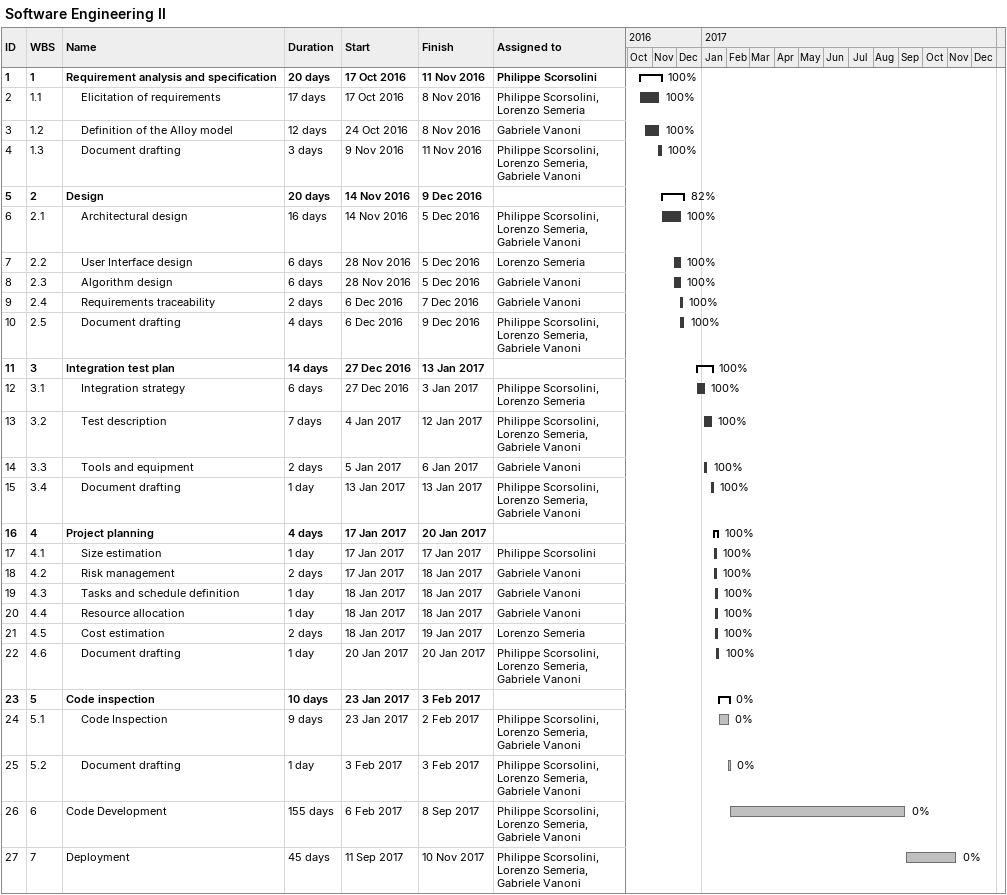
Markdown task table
Software Engineering II

| ID | WBS | Task | Duration | Start | Finish | Resources | % complete |
|---|---|---|---|---|---|---|---|
| 1 | 1 | **Requirement analysis and specification** | 20d | 2016-10-17 | 2016-11-11 | Philippe Scorsolini | 100 |
| 2 | 1.1 | Elicitation of requirements | 17d | 2016-10-17 | 2016-11-08 | Philippe Scorsolini, Lorenzo Semeria | 100 |
| 3 | 1.2 | Definition of the Alloy model | 12d | 2016-10-24 | 2016-11-08 | Gabriele Vanoni | 100 |
| 4 | 1.3 | Document drafting | 3d | 2016-11-09 | 2016-11-11 | Philippe Scorsolini, Lorenzo Semeria, Gabriele Vanoni | 100 |
| 5 | 2 | **Design** | 20d | 2016-11-14 | 2016-12-09 |  | 82 |
| 6 | 2.1 | Architectural design | 16d | 2016-11-14 | 2016-12-05 | Philippe Scorsolini, Lorenzo Semeria, Gabriele Vanoni | 100 |
| 7 | 2.2 | User Interface design | 6d | 2016-11-28 | 2016-12-05 | Lorenzo Semeria | 100 |
| 8 | 2.3 | Algorithm design | 6d | 2016-11-28 | 2016-12-05 | Gabriele Vanoni | 100 |
| 9 | 2.4 | Requirements traceability | 2d | 2016-12-06 | 2016-12-07 | Gabriele Vanoni | 100 |
| 10 | 2.5 | Document drafting | 4d | 2016-12-06 | 2016-12-09 | Philippe Scorsolini, Lorenzo Semeria, Gabriele Vanoni | 100 |
| 11 | 3 | **Integration test plan** | 14d | 2016-12-27 | 2017-01-13 |  | 100 |
| 12 | 3.1 | Integration strategy | 6d | 2016-12-27 | 2017-01-03 | Philippe Scorsolini, Lorenzo Semeria | 100 |
| 13 | 3.2 | Test description | 7d | 2017-01-04 | 2017-01-12 | Philippe Scorsolini, Lorenzo Semeria, Gabriele Vanoni | 100 |
| 14 | 3.3 | Tools and equipment | 2d | 2017-01-05 | 2017-01-06 | Gabriele Vanoni | 100 |
| 15 | 3.4 | Document drafting | 1d | 2017-01-13 | 2017-01-13 | Philippe Scorsolini, Lorenzo Semeria, Gabriele Vanoni | 100 |
| 16 | 4 | **Project planning** | 4d | 2017-01-17 | 2017-01-20 |  | 100 |
| 17 | 4.1 | Size estimation | 1d | 2017-01-17 | 2017-01-17 | Philippe Scorsolini | 100 |
| 18 | 4.2 | Risk management | 2d | 2017-01-17 | 2017-01-18 | Gabriele Vanoni | 100 |
| 19 | 4.3 | Tasks and schedule definition | 1d | 2017-01-18 | 2017-01-18 | Gabriele Vanoni | 100 |
| 20 | 4.4 | Resource allocation | 1d | 2017-01-18 | 2017-01-18 | Gabriele Vanoni | 100 |
| 21 | 4.5 | Cost estimation | 2d | 2017-01-18 | 2017-01-19 | Lorenzo Semeria | 100 |
| 22 | 4.6 | Document drafting | 1d | 2017-01-20 | 2017-01-20 | Philippe Scorsolini, Lorenzo Semeria, Gabriele Vanoni | 100 |
| 23 | 5 | **Code inspection** | 10d | 2017-01-23 | 2017-02-03 |  | 0 |
| 24 | 5.1 | Code Inspection | 9d | 2017-01-23 | 2017-02-02 | Philippe Scorsolini, Lorenzo Semeria, Gabriele Vanoni | 0 |
| 25 | 5.2 | Document drafting | 1d | 2017-02-03 | 2017-02-03 | Philippe Scorsolini, Lorenzo Semeria, Gabriele Vanoni | 0 |
| 26 | 6 | Code Development | 155d | 2017-02-06 | 2017-09-08 | Philippe Scorsolini, Lorenzo Semeria, Gabriele Vanoni | 0 |
| 27 | 7 | Deployment | 45d | 2017-09-11 | 2017-11-10 | Philippe Scorsolini, Lorenzo Semeria, Gabriele Vanoni | 0 |
